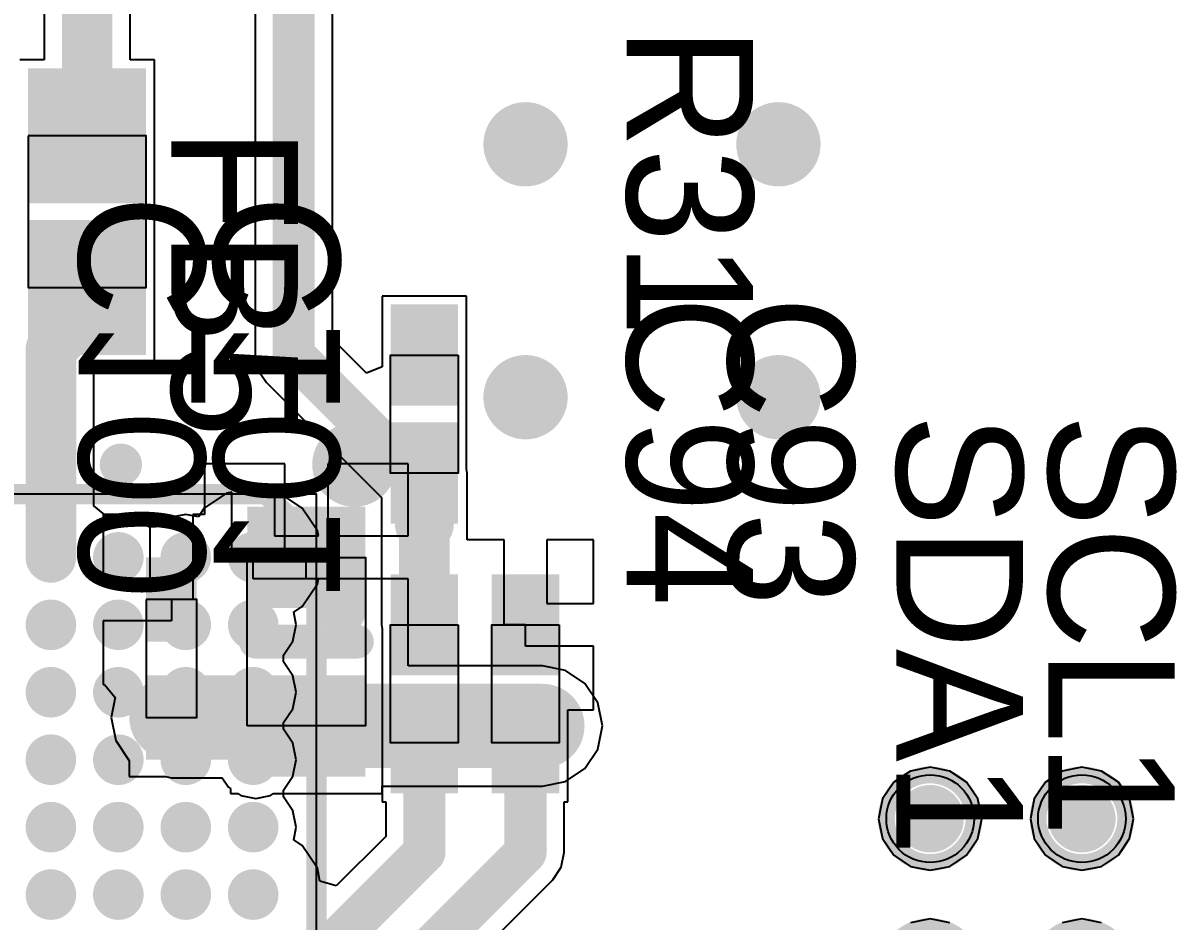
# Model space of a CAD drawing. Header units: millimetres. Extents: x 15 to 122, y 23 to 96.
# Drawn here: x 34.52 to 41.24, y 76.39 to 81.72 of the extents above; entities that cross this region are included whole.
import ezdxf

# ---------------------------------------------------------------- set-up
doc = ezdxf.new("R2010")
doc.units = ezdxf.units.MM
for name, color, linetype in [('Bottom Modules', 3, 'Continuous'), ('BottomLayer', 5, 'Continuous'), ('BottomOverlay', 54, 'Continuous'), ('BottomPaste', 16, 'Continuous'), ('TopLayer', 1, 'Continuous'), ('TopOverlay', 2, 'Continuous'), ('TopPaste', 8, 'Continuous'), ('TopSolder', 216, 'Continuous'), ('Upper Modules', 80, 'Continuous')]:
    doc.layers.add(name, color=color, linetype=linetype)
doc.styles.get("Standard").update_dxf_attribs({"font": 'ARExthalf2.shx', "width": 0.1})

msp = doc.modelspace()

# ---------------------------------------------------------------- linework, layer by layer
at = {"layer": 'Bottom Modules'}
for points in [[(35.84998926, 77.55000745999999), (35.84998926, 78.55000546), (36.54998785999999, 78.55000546), (36.54998785999999, 77.55000745999999)], [(35.249993, 78.29998056), (35.249993, 77.60000735999999), (35.5499924, 77.60000735999999), (35.5499924, 78.29998056)]]:
    msp.add_lwpolyline(points, close=True, dxfattribs=at)
at = {"layer": 'BottomLayer'}
for p, q in [((36.07298856, 79.10400485999999), (35.59598926, 79.10400485999999)), ((35.59598926, 79.10400485999999), (35.59598926, 78.80398006)), ((36.07298856, 78.55000546), (36.07298856, 79.10400485999999)), ((36.80398786, 79.10400485999999), (36.32698856, 79.10400485999999)), ((36.32698856, 79.10400485999999), (36.32698856, 78.67700545999999)), ((36.80398786, 78.67700545999999), (36.80398786, 79.10400485999999)), ((35.2729927, 78.80398006), (34.995993, 78.80398006)), ((34.995993, 78.80398006), (34.995993, 78.42698055999999)), ((35.2729927, 78.42698055999999), (35.2729927, 78.80398006)), ((35.59598926, 78.80398006), (35.5269927, 78.80398006)), ((35.5269927, 78.80398006), (35.5269927, 78.29998056)), ((36.32698856, 78.67700545999999), (36.80398786, 78.67700545999999)), ((36.19998856, 78.55000546), (36.07298856, 78.55000546)), ((36.19998856, 78.42300546), (36.19998856, 78.55000546)), ((34.995993, 78.42698055999999), (35.2729927, 78.42698055999999)), ((36.80398786, 78.42300546), (36.19998856, 78.42300546)), ((36.80398786, 77.9960086), (36.80398786, 78.42300546)), ((35.5269927, 78.29998056), (35.3999927, 78.29998056)), ((35.3999927, 78.29998056), (35.3999927, 78.17298056)), ((35.3999927, 78.17298056), (34.995993, 78.17298056)), ((34.995993, 78.17298056), (34.995993, 77.79598106)), ((36.8039904, 77.9960086), (36.80398786, 77.9960086)), ((36.8039904, 77.90686475999999), (36.8039904, 77.9960086)), ((37.59999338, 77.90686475999999), (36.8039904, 77.90686475999999)), ((37.73655648, 77.87969946), (37.59999338, 77.90686475999999)), ((37.85232968, 77.80234376), (37.73655648, 77.87969946)), ((34.995993, 77.79598106), (35.00330058, 77.79598106)), ((35.00330058, 77.79598106), (35.06674216, 77.7186787)), ((37.85233476, 77.80233867999999), (37.85232968, 77.80234376)), ((37.92969046, 77.68656548), (37.85233476, 77.80233867999999)), ((35.06674216, 77.7186787), (35.0431354, 77.60000735999999)), ((37.95685576, 77.55000238), (37.92969046, 77.68656548)), ((35.0431354, 77.60000735999999), (35.0703007, 77.46344425999999)), ((37.92969046, 77.41343927999999), (37.95685576, 77.55000238)), ((35.0703007, 77.46344425999999), (35.1476564, 77.34767106)), ((37.85233476, 77.29766608), (37.92969046, 77.41343927999999)), ((35.1476564, 77.34767106), (35.1499932, 77.34610896)), ((35.1499932, 77.34610896), (35.1499932, 77.25000806)), ((37.73656156, 77.22031038), (37.85233476, 77.29766608)), ((35.1499932, 77.25000806), (35.36551728, 77.25000806)), ((35.36551728, 77.25000806), (35.3999927, 77.24315005999999)), ((35.3999927, 77.24315005999999), (35.70079474, 77.24315005999999)), ((35.70079474, 77.24315005999999), (35.73778476, 77.18778822)), ((36.64998766, 77.15000825999999), (36.64998766, 77.19315016)), ((36.64998766, 77.19315016), (37.59997306, 77.19315016)), ((37.59997306, 77.19315016), (37.59999845999999, 77.19314508)), ((37.59999845999999, 77.19314508), (37.73656156, 77.22031038)), ((35.73778476, 77.18778822), (35.74998945999999, 77.17963227999999)), ((35.74998945999999, 77.17963227999999), (35.74998945999999, 77.15000825999999)), ((35.74998945999999, 77.15000825999999), (35.7943277, 77.15000825999999)), ((35.7943277, 77.15000825999999), (35.8122093, 77.13806009999999)), ((35.8122093, 77.13806009999999), (35.89999932, 77.1205976)), ((35.89999932, 77.1205976), (35.98778934, 77.13806009999999)), ((35.98778934, 77.13806009999999), (36.00567093999999, 77.15000825999999)), ((36.00567093999999, 77.15000825999999), (36.64998766, 77.15000825999999))]:
    msp.add_line(p, q, dxfattribs=at)
for points, const_width in [([(37.37499002, 80.99997515999999, 1), (37.62498698, 80.99997515999999, 1)], 0.2499995), ([(38.87498956, 80.99997515999999, 1), (39.12498652, 80.99997515999999, 1)], 0.2499995), ([(37.37499002, 79.49997562, 1), (37.62498698, 79.49997562, 1)], 0.2499995), ([(38.87498956, 79.49997562, 1), (39.12498652, 79.49997562, 1)], 0.2499995), ([(36.1125008, 78.7250013, 1), (36.23749927999999, 78.7250013, 1)], 0.12499848), ([(36.3625003, 78.7250013, 1), (36.48749878, 78.7250013, 1)], 0.12499848), ([(35.33750108, 78.4250019, 1), (35.46249956, 78.4250019, 1)], 0.12499848), ([(36.3625003, 78.4750018, 1), (36.48749878, 78.4750018, 1)], 0.12499848), ([(36.3625003, 78.22499975999999, 1), (36.48749878, 78.22499975999999, 1)], 0.12499848), ([(35.33750108, 78.17499986, 1), (35.46249956, 78.17499986, 1)], 0.12499848), ([(35.83750008, 77.75000198, 1), (35.96249856, 77.75000198, 1)], 0.12499848), ([(35.27499422, 77.60000735999999, 1), (35.52499118, 77.60000735999999, 1)], 0.2499995), ([(36.02499018, 77.60000735999999, 1), (36.27498714, 77.60000735999999, 1)], 0.2499995), ([(36.02499018, 77.60000735999999, 1), (36.27498714, 77.60000735999999, 1)], 0.2499995), ([(36.07499008, 77.55000745999999, 1), (36.32498704, 77.55000745999999, 1)], 0.2499995), ([(36.07499008, 77.55000745999999, 1), (36.32498704, 77.55000745999999, 1)], 0.2499995), ([(37.4749949, 77.55000745999999, 1), (37.72499186, 77.55000745999999, 1)], 0.2499995), ([(37.4749949, 77.55000745999999, 1), (37.72499186, 77.55000745999999, 1)], 0.2499995), ([(37.47499998, 77.55000238, 1), (37.72499694, 77.55000238, 1)], 0.2499995), ([(37.23749982, 77.55000238, 1), (37.3624983, 77.55000238, 1)], 0.12499848), ([(37.53749922, 77.55000238, 1), (37.6624977, 77.55000238, 1)], 0.12499848), ([(35.83750008, 77.35000278, 1), (35.96249856, 77.35000278, 1)], 0.12499848)]:
    msp.add_lwpolyline(points, format="xyb", close=True, dxfattribs=dict(at, const_width=const_width))
at = {"layer": 'BottomLayer', "const_width": 0.499999}
for points in [[(35.3999927, 77.60000735999999), (36.14998866, 77.60000735999999)], [(36.14998866, 77.60000735999999), (36.19998856, 77.55000745999999)], [(36.19998856, 77.55000745999999), (37.59999338, 77.55000745999999)], [(37.59999338, 77.55000745999999), (37.59999845999999, 77.55000238)]]:
    msp.add_lwpolyline(points, dxfattribs=at)
at = {"layer": 'BottomLayer'}
for points in [[(35.84998926, 78.25000605999999), (36.54998785999999, 78.25000605999999), (35.84998926, 78.85000486), (36.54998785999999, 78.85000486)], [(35.249993, 78.04998106), (35.5499924, 78.04998106), (35.249993, 78.54998006), (35.5499924, 78.54998006)], [(35.249993, 77.35000785999999), (35.5499924, 77.35000785999999), (35.249993, 77.85000686), (35.5499924, 77.85000686)], [(35.84998926, 77.25000806), (36.54998785999999, 77.25000806), (35.84998926, 77.85000686), (36.54998785999999, 77.85000686)]]:
    msp.add_solid(points, dxfattribs=at)
at = {"layer": 'BottomOverlay', "const_width": 0.1999996}
msp.add_lwpolyline([(35.90001456, 78.04998106), (36.50001336, 78.04998106)], dxfattribs=at)
at = {"layer": 'BottomOverlay', "const_width": 0.0999998}
for points in [[(35.85001466, 78.04998106, 1), (35.95001446, 78.04998106, 1)], [(36.45001346, 78.04998106, 1), (36.55001326, 78.04998106, 1)]]:
    msp.add_lwpolyline(points, format="xyb", close=True, dxfattribs=at)
at = {"layer": 'BottomPaste'}
for points in [[(35.84998926, 78.25000605999999), (36.54998785999999, 78.25000605999999), (35.84998926, 78.85000486), (36.54998785999999, 78.85000486)], [(35.84998926, 78.25000605999999), (36.54998785999999, 78.25000605999999), (35.84998926, 78.85000486), (36.54998785999999, 78.85000486)], [(35.249993, 78.04998106), (35.5499924, 78.04998106), (35.249993, 78.54998006), (35.5499924, 78.54998006)], [(35.249993, 78.04998106), (35.5499924, 78.04998106), (35.249993, 78.54998006), (35.5499924, 78.54998006)], [(35.249993, 77.35000785999999), (35.5499924, 77.35000785999999), (35.249993, 77.85000686), (35.5499924, 77.85000686)], [(35.249993, 77.35000785999999), (35.5499924, 77.35000785999999), (35.249993, 77.85000686), (35.5499924, 77.85000686)], [(35.84998926, 77.25000806), (36.54998785999999, 77.25000806), (35.84998926, 77.85000686), (36.54998785999999, 77.85000686)], [(35.84998926, 77.25000806), (36.54998785999999, 77.25000806), (35.84998926, 77.85000686), (36.54998785999999, 77.85000686)]]:
    msp.add_solid(points, dxfattribs=at)
at = {"layer": 'TopLayer'}
for p, q in [((35.89559496, 91.12499935999999), (35.89559496, 79.75000052)), ((36.35440532, 79.84502445999999), (36.35440532, 91.02997542)), ((35.15491064, 81.49998178), (35.15491064, 86.79998642)), ((34.6451174, 86.69440623999999), (34.6451174, 81.49998178)), ((34.6451174, 81.49998178), (34.50001482, 81.49998178)), ((35.30001322, 81.49998178), (35.15491064, 81.49998178)), ((35.30001322, 80.59998358), (35.30001322, 81.49998178)), ((35.30001322, 79.70001078), (35.30001322, 80.59998358)), ((37.1500019, 80.09999982), (36.6500029, 80.09999982)), ((36.6500029, 80.09999982), (36.6500029, 79.68008447999999)), ((37.1500019, 79.4000063), (37.1500019, 80.09999982)), ((36.55761294, 79.6418143), (36.35440532, 79.84502445999999)), ((35.89559496, 79.75000052), (35.91305746, 79.6622105)), ((34.93991234, 79.67943423999999), (34.96048888, 79.70001078)), ((34.93991234, 78.85486388), (34.93991234, 79.67943423999999)), ((34.96048888, 79.70001078), (35.30001322, 79.70001078)), ((36.6500029, 79.68008447999999), (36.55761294, 79.6418143)), ((35.91305746, 79.6622105), (35.96278557999999, 79.58778595999999)), ((35.96278557999999, 79.58778595999999), (36.64510577999999, 78.9054683)), ((37.15000444, 79.4000063), (37.1500019, 79.4000063)), ((37.1500019, 79.07461706), (37.1500019, 79.39999614)), ((37.1500019, 79.39999614), (37.1500019, 79.39999614)), ((37.1500019, 79.39999614), (37.1500019, 79.3999936)), ((37.1500019, 79.3999936), (37.15000698, 79.39999614)), ((37.15000698, 79.4000063), (37.15000444, 79.4000063)), ((37.15000698, 79.39999614), (37.15000698, 79.4000063)), ((37.15489901999999, 79.04999937999999), (37.1500019, 79.07461706)), ((37.15489901999999, 78.74999998), (37.15489901999999, 79.04999937999999)), ((35.75801586, 78.93666458), (35.72738346, 78.93057112)), ((35.75801586, 78.55001308), (35.75801586, 78.93666458)), ((36.04264826, 78.93057112), (36.01201586, 78.93666458)), ((36.01201586, 78.93666458), (36.01201586, 78.67701308)), ((35.72738346, 78.93057112), (35.59374898, 78.84127996)), ((36.17628274, 78.84127996), (36.04264826, 78.93057112)), ((36.64510577999999, 78.9054683), (36.64510577999999, 78.74999998)), ((35.0172147, 78.7914223), (34.93991234, 78.85486388)), ((35.08501492, 78.8049097), (35.0172147, 78.7914223)), ((35.18255854, 78.78550664), (35.08501492, 78.8049097)), ((35.48501666, 78.8049097), (35.38747304, 78.78550664)), ((35.5595428, 78.79008626), (35.48501666, 78.8049097)), ((35.59374898, 78.84127996), (35.5595428, 78.79008626)), ((36.2655739, 78.70764548), (36.17628274, 78.84127996)), ((35.26525078, 78.73025147999999), (35.18255854, 78.78550664)), ((35.38747304, 78.78550664), (35.3047808, 78.73025147999999)), ((36.64510577999999, 78.74999998), (36.64510577999999, 78.14999863999999)), ((37.15489901999999, 78.65399814), (37.15489901999999, 78.74999998)), ((35.3047808, 78.73025147999999), (35.26525078, 78.73025147999999)), ((36.01201586, 78.67701308), (36.27166736, 78.67701308)), ((36.27166736, 78.67701308), (36.2655739, 78.70764548)), ((37.37300373999999, 78.65399814), (37.15489901999999, 78.65399814)), ((37.37300373999999, 78.14999863999999), (37.37300373999999, 78.65399814)), ((37.90400344, 78.65399814), (37.62700374, 78.65399814)), ((37.62700374, 78.65399814), (37.62700374, 78.27699864)), ((37.90400344, 78.27699864), (37.90400344, 78.65399814)), ((35.88501586, 78.55001308), (35.75801586, 78.55001308)), ((35.88501586, 78.42301307999999), (35.88501586, 78.55001308)), ((36.27166736, 78.42301307999999), (35.88501586, 78.42301307999999)), ((36.2655739, 78.39238068), (36.27166736, 78.42301307999999)), ((36.17628274, 78.25874619999999), (36.2655739, 78.39238068)), ((37.62700374, 78.27699864), (37.90400344, 78.27699864)), ((36.12508904, 78.22454001999999), (36.17628274, 78.25874619999999)), ((36.13991248, 78.15001387999999), (36.12508904, 78.22454001999999)), ((36.12050942, 78.05247025999999), (36.13991248, 78.15001387999999)), ((36.64510577999999, 78.14999863999999), (36.6500029, 78.12538096)), ((37.50000374, 78.14999863999999), (37.37300373999999, 78.14999863999999)), ((37.50000374, 78.02299864), (37.50000374, 78.14999863999999)), ((36.6500029, 78.12538096), (36.6500029, 77.80000188)), ((36.06525426, 77.96977801999999), (36.12050942, 78.05247025999999)), ((37.90400344, 78.02299864), (37.50000374, 78.02299864)), ((37.90400344, 77.64599914), (37.90400344, 78.02299864)), ((36.06525426, 77.93024799999999), (36.06525426, 77.96977801999999)), ((36.12050942, 77.84755575999999), (36.06525426, 77.93024799999999)), ((36.13991248, 77.75001214), (36.12050942, 77.84755575999999)), ((36.65000036, 77.80000442), (36.64999782, 77.79999425999999)), ((36.64999782, 77.79999425999999), (36.64999782, 77.79999425999999)), ((36.64999782, 77.79999425999999), (36.64999782, 77.79999425999999)), ((36.64999782, 77.79999425999999), (36.64999782, 77.79999172)), ((36.64999782, 77.79999172), (36.6500029, 77.79999172)), ((36.6500029, 77.80000188), (36.65000036, 77.80000442)), ((36.6500029, 77.80000188), (36.6500029, 77.80000188)), ((36.6500029, 77.79999172), (36.6500029, 77.79999172)), ((36.6500029, 77.79999172), (36.6500029, 77.0999982)), ((36.12050942, 77.65246852), (36.13991248, 77.75001214)), ((36.06525426, 77.56977628), (36.12050942, 77.65246852)), ((37.75000324, 77.0999982), (37.75000324, 77.64599914)), ((37.75000324, 77.64599914), (37.90400344, 77.64599914)), ((36.06525426, 77.5302488), (36.06525426, 77.56977628)), ((36.12050942, 77.44755656), (36.06525426, 77.5302488)), ((36.13991248, 77.35001294), (36.12050942, 77.44755656)), ((36.12050942, 77.25246931999999), (36.13991248, 77.35001294)), ((39.78294812, 77.28259372), (39.68371286, 77.21628955999999)), ((39.90000148, 77.3058779), (39.78294812, 77.28259372)), ((40.01705484, 77.28259372), (39.90000148, 77.3058779)), ((40.1162901, 77.21628955999999), (40.01705484, 77.28259372)), ((40.68294632, 77.28259372), (40.58371106, 77.21628955999999)), ((40.79999968, 77.3058779), (40.68294632, 77.28259372)), ((40.91705304, 77.28259372), (40.79999968, 77.3058779)), ((41.0162883, 77.21628955999999), (40.91705304, 77.28259372)), ((36.06525426, 77.16977707999999), (36.12050942, 77.25246931999999)), ((39.68371286, 77.21628955999999), (39.6174087, 77.11705429999999)), ((40.18259425999999, 77.11705429999999), (40.1162901, 77.21628955999999)), ((40.58371106, 77.21628955999999), (40.5174069, 77.11705429999999)), ((41.08259246, 77.11705429999999), (41.0162883, 77.21628955999999)), ((36.06525426, 77.1302496), (36.06525426, 77.16977707999999)), ((36.12050942, 77.04755736), (36.06525426, 77.1302496)), ((36.6500029, 77.0999982), (36.67059468, 77.0999982)), ((36.67059468, 77.0999982), (36.67059468, 76.89502274)), ((37.72940892, 76.80000387999999), (37.72940892, 77.0999982)), ((37.72940892, 77.0999982), (37.75000324, 77.0999982)), ((39.6174087, 77.11705429999999), (39.59412452, 77.00000093999999)), ((40.20587844, 77.00000093999999), (40.18259425999999, 77.11705429999999)), ((40.5174069, 77.11705429999999), (40.49412272, 77.00000093999999)), ((41.10587664, 77.00000093999999), (41.08259246, 77.11705429999999)), ((36.13991248, 76.95001373999999), (36.12050942, 77.04755736)), ((39.59412452, 77.00000093999999), (39.6174087, 76.88294757999999)), ((40.18259425999999, 76.88294757999999), (40.20587844, 77.00000093999999)), ((40.49412272, 77.00000093999999), (40.5174069, 76.88294757999999)), ((41.08259246, 76.88294757999999), (41.10587664, 77.00000093999999)), ((36.12508649999999, 76.87548506), (36.13991248, 76.95001373999999)), ((36.17628274, 76.84127887999999), (36.12508649999999, 76.87548506)), ((36.67059468, 76.89502274), (36.37668619999999, 76.60111426)), ((39.6174087, 76.88294757999999), (39.68371286, 76.78371231999999)), ((40.1162901, 76.78371231999999), (40.18259425999999, 76.88294757999999)), ((40.5174069, 76.88294757999999), (40.58371106, 76.78371231999999)), ((41.0162883, 76.78371231999999), (41.08259246, 76.88294757999999)), ((36.2655739, 76.70764439999999), (36.17628274, 76.84127887999999)), ((37.71194642, 76.71221385999999), (37.72940892, 76.80000387999999)), ((39.68371286, 76.78371231999999), (39.78294812, 76.71740815999999)), ((40.01705484, 76.71740815999999), (40.1162901, 76.78371231999999)), ((40.58371106, 76.78371231999999), (40.68294632, 76.71740815999999)), ((40.91705304, 76.71740815999999), (41.0162883, 76.78371231999999)), ((36.2809917, 76.63014138), (36.2655739, 76.70764439999999)), ((37.6622183, 76.63778932), (37.71194642, 76.71221385999999)), ((39.78294812, 76.71740815999999), (39.90000148, 76.69412398)), ((39.90000148, 76.69412398), (40.01705484, 76.71740815999999)), ((40.68294632, 76.71740815999999), (40.79999968, 76.69412398)), ((40.79999968, 76.69412398), (40.91705304, 76.71740815999999)), ((36.37668619999999, 76.60111426), (36.2809917, 76.63014138)), ((36.56221542, 75.53778643999999), (37.6622183, 76.63778932)), ((39.90000148, 76.40587715999999), (39.78294812, 76.38259298)), ((40.01705484, 76.38259298), (39.90000148, 76.40587715999999)), ((40.79999968, 76.40587715999999), (40.68294632, 76.38259298)), ((40.91705304, 76.38259298), (40.79999968, 76.40587715999999))]:
    msp.add_line(p, q, dxfattribs=at)
for points, const_width in [([(36.12500014, 79.75000052), (36.12500014, 91.12499935999999)], 0.2499995), ([(34.90001402, 81.04998268), (34.90001402, 86.79998642)], 0.2999994), ([(34.68501572, 79.78501442), (34.90000132, 80.00000002)], 0.2999994), ([(34.68501572, 78.55001308), (34.68501572, 79.78501442)], 0.2999994), ([(36.12500014, 79.75000052), (36.82500128, 79.04999937999999)], 0.2499995), ([(36.9000024, 79.65000325999999), (36.9000024, 79.75000052)], 0.1999996), ([(36.89999986, 79.65000072), (36.9000024, 79.65000325999999)], 0.1999996), ([(36.82500128, 79.04999937999999), (36.9000024, 79.04999937999999)], 0.2499995), ([(36.9000024, 78.74999998), (36.9000024, 79.04999937999999)], 0.2999994), ([(36.9000024, 78.14999863999999), (36.9000024, 78.74999998)], 0.2999994), ([(36.89999986, 78.15000117999999), (36.89999986, 78.27499965999999)], 0.2499995), ([(36.89999986, 78.15000117999999), (36.9000024, 78.14999863999999)], 0.2499995), ([(35.88501586, 77.75001214), (35.89998916, 77.75001214)], 0.0999998), ([(37.50000374, 76.80000387999999), (37.50000374, 77.4499975)], 0.2499995), ([(36.89999986, 76.7999988), (36.89999986, 77.20000053999999)], 0.2499995), ([(36.25001386, 76.1500128), (36.89999986, 76.7999988)], 0.2499995), ([(36.40000086, 75.700001), (37.50000374, 76.80000387999999)], 0.2499995)]:
    msp.add_lwpolyline(points, dxfattribs=dict(at, const_width=const_width))
for points, const_width in [([(37.37499002, 80.99997515999999, 1), (37.62498698, 80.99997515999999, 1)], 0.2499995), ([(38.87498956, 80.99997515999999, 1), (39.12498652, 80.99997515999999, 1)], 0.2499995), ([(34.82501544, 81.04998268, 1), (34.9750126, 81.04998268, 1)], 0.1499997), ([(34.82500274, 80.00000002, 1), (34.9749999, 80.00000002, 1)], 0.1499997), ([(34.61001714, 79.78501442, 1), (34.76001429999999, 79.78501442, 1)], 0.1499997), ([(34.61001714, 79.78501442, 1), (34.76001429999999, 79.78501442, 1)], 0.1499997), ([(36.0625009, 79.75000052, 1), (36.18749938, 79.75000052, 1)], 0.12499848), ([(36.0625009, 79.75000052, 1), (36.18749938, 79.75000052, 1)], 0.12499848), ([(36.83750316, 79.75000052, 1), (36.96250164, 79.75000052, 1)], 0.12499848), ([(36.8500025, 79.75000052, 1), (36.9500023, 79.75000052, 1)], 0.0999998), ([(36.84999996, 79.65000072, 1), (36.94999976, 79.65000072, 1)], 0.0999998), ([(36.8500025, 79.65000325999999, 1), (36.9500023, 79.65000325999999, 1)], 0.0999998), ([(36.8500025, 79.65000325999999, 1), (36.9500023, 79.65000325999999, 1)], 0.0999998), ([(37.37499002, 79.49997562, 1), (37.62498698, 79.49997562, 1)], 0.2499995), ([(38.87498956, 79.49997562, 1), (39.12498652, 79.49997562, 1)], 0.2499995), ([(35.03750168, 79.09999927999999, 1), (35.16250016, 79.09999927999999, 1)], 0.12499848), ([(36.76250204, 79.04999937999999, 1), (36.88750052, 79.04999937999999, 1)], 0.12499848), ([(36.76250204, 79.04999937999999, 1), (36.88750052, 79.04999937999999, 1)], 0.12499848), ([(36.82500382, 79.04999937999999, 1), (36.97500098, 79.04999937999999, 1)], 0.1499997), ([(36.83750316, 79.04999937999999, 1), (36.96250164, 79.04999937999999, 1)], 0.12499848), ([(36.82500382, 78.74999998, 1), (36.97500098, 78.74999998, 1)], 0.1499997), ([(36.82500382, 78.74999998, 1), (36.97500098, 78.74999998, 1)], 0.1499997), ([(36.83750062, 78.74999998, 1), (36.9624991, 78.74999998, 1)], 0.12499848), ([(34.61001714, 78.55001308, 1), (34.76001429999999, 78.55001308, 1)], 0.1499997), ([(34.61001714, 78.55001308, 1), (34.76001429999999, 78.55001308, 1)], 0.1499997), ([(35.01001634, 78.55001308, 1), (35.1600135, 78.55001308, 1)], 0.1499997), ([(35.41001808, 78.55001308, 1), (35.56001524, 78.55001308, 1)], 0.1499997), ([(35.81001728, 78.55001308, 1), (35.96001443999999, 78.55001308, 1)], 0.1499997), ([(35.82251661999999, 78.55001308, 1), (35.9475151, 78.55001308, 1)], 0.12499848), ([(36.83750062, 78.27499965999999, 1), (36.9624991, 78.27499965999999, 1)], 0.12499848), ([(37.43750196, 78.30000088, 1), (37.56250044, 78.30000088, 1)], 0.12499848), ([(34.61001714, 78.15001387999999, 1), (34.76001429999999, 78.15001387999999, 1)], 0.1499997), ([(34.62251648, 78.15001387999999, 1), (34.74751496, 78.15001387999999, 1)], 0.12499848), ([(35.01001634, 78.15001387999999, 1), (35.1600135, 78.15001387999999, 1)], 0.1499997), ([(35.41001808, 78.15001387999999, 1), (35.56001524, 78.15001387999999, 1)], 0.1499997), ([(35.81001728, 78.15001387999999, 1), (35.96001443999999, 78.15001387999999, 1)], 0.1499997), ([(35.82251661999999, 78.15001387999999, 1), (35.9475151, 78.15001387999999, 1)], 0.12499848), ([(36.82500382, 78.14999863999999, 1), (36.97500098, 78.14999863999999, 1)], 0.1499997), ([(36.83750062, 78.15000117999999, 1), (36.9624991, 78.15000117999999, 1)], 0.12499848), ([(36.83750062, 78.15000117999999, 1), (36.9624991, 78.15000117999999, 1)], 0.12499848), ([(36.83750316, 78.14999863999999, 1), (36.96250164, 78.14999863999999, 1)], 0.12499848), ([(37.43750196, 78.05000138, 1), (37.56250044, 78.05000138, 1)], 0.12499848), ([(34.61001714, 77.75001214, 1), (34.76001429999999, 77.75001214, 1)], 0.1499997), ([(34.62251648, 77.75001214, 1), (34.74751496, 77.75001214, 1)], 0.12499848), ([(35.01001634, 77.75001214, 1), (35.1600135, 77.75001214, 1)], 0.1499997), ([(35.41001808, 77.75001214, 1), (35.56001524, 77.75001214, 1)], 0.1499997), ([(35.42251742, 77.75001214, 1), (35.5475159, 77.75001214, 1)], 0.12499848), ([(35.81001728, 77.75001214, 1), (35.96001443999999, 77.75001214, 1)], 0.1499997), ([(35.83748992, 77.75001214, 1), (35.9624884, 77.75001214, 1)], 0.12499848), ([(35.86001718, 77.75001214, 1), (35.91001454, 77.75001214, 1)], 0.0499999), ([(35.87499048, 77.75001214, 1), (35.92498784, 77.75001214, 1)], 0.0499999), ([(37.4375045, 77.4499975, 1), (37.56250298, 77.4499975, 1)], 0.12499848), ([(34.61001714, 77.35001294, 1), (34.76001429999999, 77.35001294, 1)], 0.1499997), ([(35.01001634, 77.35001294, 1), (35.1600135, 77.35001294, 1)], 0.1499997), ([(35.41001808, 77.35001294, 1), (35.56001524, 77.35001294, 1)], 0.1499997), ([(35.42251742, 77.35001294, 1), (35.5475159, 77.35001294, 1)], 0.12499848), ([(35.81001728, 77.35001294, 1), (35.96001443999999, 77.35001294, 1)], 0.1499997), ([(35.82251661999999, 77.35001294, 1), (35.9475151, 77.35001294, 1)], 0.12499848), ([(36.83750062, 77.20000053999999, 1), (36.9624991, 77.20000053999999, 1)], 0.12499848), ([(39.80000168, 77.00000093999999, 1), (40.00000128, 77.00000093999999, 1)], 0.1999996), ([(40.69999988, 77.00000093999999, 1), (40.89999948, 77.00000093999999, 1)], 0.1999996), ([(39.83750224, 77.00000093999999, 1), (39.96250072, 77.00000093999999, 1)], 0.12499848), ([(40.73750044, 77.00000093999999, 1), (40.86249892, 77.00000093999999, 1)], 0.12499848), ([(34.61001714, 76.95001373999999, 1), (34.76001429999999, 76.95001373999999, 1)], 0.1499997), ([(35.01001634, 76.95001373999999, 1), (35.1600135, 76.95001373999999, 1)], 0.1499997), ([(35.41001808, 76.95001373999999, 1), (35.56001524, 76.95001373999999, 1)], 0.1499997), ([(35.42251742, 76.95001373999999, 1), (35.5475159, 76.95001373999999, 1)], 0.12499848), ([(35.81001728, 76.95001373999999, 1), (35.96001443999999, 76.95001373999999, 1)], 0.1499997), ([(35.82251661999999, 76.95001373999999, 1), (35.9475151, 76.95001373999999, 1)], 0.12499848), ([(36.83750062, 76.7999988, 1), (36.9624991, 76.7999988, 1)], 0.12499848), ([(36.83750062, 76.7999988, 1), (36.9624991, 76.7999988, 1)], 0.12499848), ([(37.4375045, 76.80000387999999, 1), (37.56250298, 76.80000387999999, 1)], 0.12499848), ([(37.4375045, 76.80000387999999, 1), (37.56250298, 76.80000387999999, 1)], 0.12499848), ([(34.61001714, 76.550012, 1), (34.76001429999999, 76.550012, 1)], 0.1499997), ([(34.62251648, 76.550012, 1), (34.74751496, 76.550012, 1)], 0.12499848), ([(35.01001634, 76.550012, 1), (35.1600135, 76.550012, 1)], 0.1499997), ([(35.41001808, 76.550012, 1), (35.56001524, 76.550012, 1)], 0.1499997), ([(35.81001728, 76.550012, 1), (35.96001443999999, 76.550012, 1)], 0.1499997), ([(35.82251661999999, 76.550012, 1), (35.9475151, 76.550012, 1)], 0.12499848)]:
    msp.add_lwpolyline(points, format="xyb", close=True, dxfattribs=dict(at, const_width=const_width))
for points in [[(34.60001462, 80.69998337999999), (35.20001342, 80.69998337999999), (34.60001462, 81.39998197999999), (35.20001342, 81.39998197999999)], [(34.60001462, 79.80001057999999), (35.20001342, 79.80001057999999), (34.60001462, 80.50000917999999), (35.20001342, 80.50000917999999)], [(36.7500027, 79.50000102), (37.0500021, 79.50000102), (36.7500027, 80.00000002), (37.0500021, 80.00000002)], [(36.7500027, 78.79999988), (37.0500021, 78.79999988), (36.7500027, 79.29999887999999), (37.0500021, 79.29999887999999)], [(36.7500027, 77.89999913999999), (37.0500021, 77.89999913999999), (36.7500027, 78.39999814), (37.0500021, 78.39999814)], [(37.35000403999999, 77.89999913999999), (37.65000344, 77.89999913999999), (37.35000403999999, 78.39999814), (37.65000344, 78.39999814)], [(36.7500027, 77.199998), (37.0500021, 77.199998), (36.7500027, 77.699997), (37.0500021, 77.699997)], [(37.35000403999999, 77.199998), (37.65000344, 77.199998), (37.35000403999999, 77.699997), (37.65000344, 77.699997)]]:
    msp.add_solid(points, dxfattribs=at)
at = {"layer": 'TopOverlay'}
for points, const_width in [([(36.61001568, 79.10001452, 1), (36.36001364, 79.10001452, 1)], 0.2499995), ([(36.2975144, 79.10001452, 1), (36.42251288, 79.10001452, 1)], 0.12499848), ([(36.54751644, 79.10001452, 1), (36.67251492, 79.10001452, 1)], 0.12499848), ([(35.93001704, 78.9250136, 1), (35.99001692, 78.9250136, 1)], 0.05999988), ([(35.93001704, 78.9250136, 1), (35.99001692, 78.9250136, 1)], 0.05999988), ([(36.23001644, 78.6250142, 1), (36.29001632, 78.6250142, 1)], 0.05999988), ([(36.23001644, 78.6250142, 1), (36.29001632, 78.6250142, 1)], 0.05999988), ([(40.16000096, 77.00000093999999, 1), (39.640002, 77.00000093999999, 1)], 0.0999998), ([(41.05999916, 77.00000093999999, 1), (40.54000019999999, 77.00000093999999, 1)], 0.0999998), ([(39.61500332, 77.00000093999999, 1), (39.66500068, 77.00000093999999, 1)], 0.0499999), ([(40.13500227999999, 77.00000093999999, 1), (40.18499964, 77.00000093999999, 1)], 0.0499999), ([(40.51500152, 77.00000093999999, 1), (40.56499888, 77.00000093999999, 1)], 0.0499999), ([(41.03500048, 77.00000093999999, 1), (41.08499784, 77.00000093999999, 1)], 0.0499999), ([(40.16000096, 76.1000002, 1), (39.640002, 76.1000002, 1)], 0.0999998), ([(41.05999916, 76.1000002, 1), (40.54000019999999, 76.1000002, 1)], 0.0999998)]:
    msp.add_lwpolyline(points, format="xyb", close=True, dxfattribs=dict(at, const_width=const_width))
at = {"layer": 'TopOverlay', "const_width": 0.11999976}
for points in [[(33.11001505999999, 78.9250136), (35.96001698, 78.9250136)], [(35.96001698, 78.9250136), (36.26001638, 78.6250142)], [(36.26001638, 75.77501228), (36.26001638, 78.6250142)]]:
    msp.add_lwpolyline(points, dxfattribs=at)
at = {"layer": 'TopPaste'}
for points, const_width in [([(34.61001714, 78.55001308, 1), (34.76001429999999, 78.55001308, 1)], 0.1499997), ([(34.61001714, 78.55001308, 1), (34.76001429999999, 78.55001308, 1)], 0.1499997), ([(35.01001634, 78.55001308, 1), (35.1600135, 78.55001308, 1)], 0.1499997), ([(35.01001634, 78.55001308, 1), (35.1600135, 78.55001308, 1)], 0.1499997), ([(35.41001808, 78.55001308, 1), (35.56001524, 78.55001308, 1)], 0.1499997), ([(35.41001808, 78.55001308, 1), (35.56001524, 78.55001308, 1)], 0.1499997), ([(35.81001728, 78.55001308, 1), (35.96001443999999, 78.55001308, 1)], 0.1499997), ([(35.81001728, 78.55001308, 1), (35.96001443999999, 78.55001308, 1)], 0.1499997), ([(34.61001714, 78.15001387999999, 1), (34.76001429999999, 78.15001387999999, 1)], 0.1499997), ([(34.61001714, 78.15001387999999, 1), (34.76001429999999, 78.15001387999999, 1)], 0.1499997), ([(35.01001634, 78.15001387999999, 1), (35.1600135, 78.15001387999999, 1)], 0.1499997), ([(35.01001634, 78.15001387999999, 1), (35.1600135, 78.15001387999999, 1)], 0.1499997), ([(35.41001808, 78.15001387999999, 1), (35.56001524, 78.15001387999999, 1)], 0.1499997), ([(35.41001808, 78.15001387999999, 1), (35.56001524, 78.15001387999999, 1)], 0.1499997), ([(35.81001728, 78.15001387999999, 1), (35.96001443999999, 78.15001387999999, 1)], 0.1499997), ([(35.81001728, 78.15001387999999, 1), (35.96001443999999, 78.15001387999999, 1)], 0.1499997), ([(34.61001714, 77.75001214, 1), (34.76001429999999, 77.75001214, 1)], 0.1499997), ([(34.61001714, 77.75001214, 1), (34.76001429999999, 77.75001214, 1)], 0.1499997), ([(35.01001634, 77.75001214, 1), (35.1600135, 77.75001214, 1)], 0.1499997), ([(35.01001634, 77.75001214, 1), (35.1600135, 77.75001214, 1)], 0.1499997), ([(35.41001808, 77.75001214, 1), (35.56001524, 77.75001214, 1)], 0.1499997), ([(35.41001808, 77.75001214, 1), (35.56001524, 77.75001214, 1)], 0.1499997), ([(35.81001728, 77.75001214, 1), (35.96001443999999, 77.75001214, 1)], 0.1499997), ([(35.81001728, 77.75001214, 1), (35.96001443999999, 77.75001214, 1)], 0.1499997), ([(34.61001714, 77.35001294, 1), (34.76001429999999, 77.35001294, 1)], 0.1499997), ([(34.61001714, 77.35001294, 1), (34.76001429999999, 77.35001294, 1)], 0.1499997), ([(35.01001634, 77.35001294, 1), (35.1600135, 77.35001294, 1)], 0.1499997), ([(35.01001634, 77.35001294, 1), (35.1600135, 77.35001294, 1)], 0.1499997), ([(35.41001808, 77.35001294, 1), (35.56001524, 77.35001294, 1)], 0.1499997), ([(35.41001808, 77.35001294, 1), (35.56001524, 77.35001294, 1)], 0.1499997), ([(35.81001728, 77.35001294, 1), (35.96001443999999, 77.35001294, 1)], 0.1499997), ([(35.81001728, 77.35001294, 1), (35.96001443999999, 77.35001294, 1)], 0.1499997), ([(39.80000168, 77.00000093999999, 1), (40.00000128, 77.00000093999999, 1)], 0.1999996), ([(39.80000168, 77.00000093999999, 1), (40.00000128, 77.00000093999999, 1)], 0.1999996), ([(40.69999988, 77.00000093999999, 1), (40.89999948, 77.00000093999999, 1)], 0.1999996), ([(40.69999988, 77.00000093999999, 1), (40.89999948, 77.00000093999999, 1)], 0.1999996), ([(34.61001714, 76.95001373999999, 1), (34.76001429999999, 76.95001373999999, 1)], 0.1499997), ([(34.61001714, 76.95001373999999, 1), (34.76001429999999, 76.95001373999999, 1)], 0.1499997), ([(35.01001634, 76.95001373999999, 1), (35.1600135, 76.95001373999999, 1)], 0.1499997), ([(35.01001634, 76.95001373999999, 1), (35.1600135, 76.95001373999999, 1)], 0.1499997), ([(35.41001808, 76.95001373999999, 1), (35.56001524, 76.95001373999999, 1)], 0.1499997), ([(35.41001808, 76.95001373999999, 1), (35.56001524, 76.95001373999999, 1)], 0.1499997), ([(35.81001728, 76.95001373999999, 1), (35.96001443999999, 76.95001373999999, 1)], 0.1499997), ([(35.81001728, 76.95001373999999, 1), (35.96001443999999, 76.95001373999999, 1)], 0.1499997), ([(34.61001714, 76.550012, 1), (34.76001429999999, 76.550012, 1)], 0.1499997), ([(34.61001714, 76.550012, 1), (34.76001429999999, 76.550012, 1)], 0.1499997), ([(35.01001634, 76.550012, 1), (35.1600135, 76.550012, 1)], 0.1499997), ([(35.01001634, 76.550012, 1), (35.1600135, 76.550012, 1)], 0.1499997), ([(35.41001808, 76.550012, 1), (35.56001524, 76.550012, 1)], 0.1499997), ([(35.41001808, 76.550012, 1), (35.56001524, 76.550012, 1)], 0.1499997), ([(35.81001728, 76.550012, 1), (35.96001443999999, 76.550012, 1)], 0.1499997), ([(35.81001728, 76.550012, 1), (35.96001443999999, 76.550012, 1)], 0.1499997)]:
    msp.add_lwpolyline(points, format="xyb", close=True, dxfattribs=dict(at, const_width=const_width))
for points in [[(34.60001462, 80.69998337999999), (35.20001342, 80.69998337999999), (34.60001462, 81.39998197999999), (35.20001342, 81.39998197999999)], [(34.60001462, 80.69998337999999), (35.20001342, 80.69998337999999), (34.60001462, 81.39998197999999), (35.20001342, 81.39998197999999)], [(34.60001462, 79.80001057999999), (35.20001342, 79.80001057999999), (34.60001462, 80.50000917999999), (35.20001342, 80.50000917999999)], [(34.60001462, 79.80001057999999), (35.20001342, 79.80001057999999), (34.60001462, 80.50000917999999), (35.20001342, 80.50000917999999)], [(36.7500027, 79.50000102), (37.0500021, 79.50000102), (36.7500027, 80.00000002), (37.0500021, 80.00000002)], [(36.7500027, 79.50000102), (37.0500021, 79.50000102), (36.7500027, 80.00000002), (37.0500021, 80.00000002)], [(36.7500027, 78.79999988), (37.0500021, 78.79999988), (36.7500027, 79.29999887999999), (37.0500021, 79.29999887999999)], [(36.7500027, 78.79999988), (37.0500021, 78.79999988), (36.7500027, 79.29999887999999), (37.0500021, 79.29999887999999)], [(36.7500027, 77.89999913999999), (37.0500021, 77.89999913999999), (36.7500027, 78.39999814), (37.0500021, 78.39999814)], [(36.7500027, 77.89999913999999), (37.0500021, 77.89999913999999), (36.7500027, 78.39999814), (37.0500021, 78.39999814)], [(37.35000403999999, 77.89999913999999), (37.65000344, 77.89999913999999), (37.35000403999999, 78.39999814), (37.65000344, 78.39999814)], [(37.35000403999999, 77.89999913999999), (37.65000344, 77.89999913999999), (37.35000403999999, 78.39999814), (37.65000344, 78.39999814)], [(36.7500027, 77.199998), (37.0500021, 77.199998), (36.7500027, 77.699997), (37.0500021, 77.699997)], [(36.7500027, 77.199998), (37.0500021, 77.199998), (36.7500027, 77.699997), (37.0500021, 77.699997)], [(37.35000403999999, 77.199998), (37.65000344, 77.199998), (37.35000403999999, 77.699997), (37.65000344, 77.699997)], [(37.35000403999999, 77.199998), (37.65000344, 77.199998), (37.35000403999999, 77.699997), (37.65000344, 77.699997)]]:
    msp.add_solid(points, dxfattribs=at)
at = {"layer": 'TopSolder'}
for points, const_width in [([(36.81250194, 79.75000052, 1), (36.98750286, 79.75000052, 1)], 0.17499838), ([(36.81250194, 79.75000052, 1), (36.98750286, 79.75000052, 1)], 0.17499838), ([(36.8124994, 78.74999998, 1), (36.98750032, 78.74999998, 1)], 0.17499838), ([(36.8124994, 78.74999998, 1), (36.98750032, 78.74999998, 1)], 0.17499838), ([(34.6300171, 78.55001308, 1), (34.74001433999999, 78.55001308, 1)], 0.10999978), ([(34.6300171, 78.55001308, 1), (34.74001433999999, 78.55001308, 1)], 0.10999978), ([(35.0300163, 78.55001308, 1), (35.14001354, 78.55001308, 1)], 0.10999978), ([(35.0300163, 78.55001308, 1), (35.14001354, 78.55001308, 1)], 0.10999978), ([(35.43001804, 78.55001308, 1), (35.54001528, 78.55001308, 1)], 0.10999978), ([(35.43001804, 78.55001308, 1), (35.54001528, 78.55001308, 1)], 0.10999978), ([(35.83001724, 78.55001308, 1), (35.94001447999999, 78.55001308, 1)], 0.10999978), ([(35.83001724, 78.55001308, 1), (35.94001447999999, 78.55001308, 1)], 0.10999978), ([(34.6300171, 78.15001387999999, 1), (34.74001433999999, 78.15001387999999, 1)], 0.10999978), ([(34.6300171, 78.15001387999999, 1), (34.74001433999999, 78.15001387999999, 1)], 0.10999978), ([(35.0300163, 78.15001387999999, 1), (35.14001354, 78.15001387999999, 1)], 0.10999978), ([(35.0300163, 78.15001387999999, 1), (35.14001354, 78.15001387999999, 1)], 0.10999978), ([(35.43001804, 78.15001387999999, 1), (35.54001528, 78.15001387999999, 1)], 0.10999978), ([(35.43001804, 78.15001387999999, 1), (35.54001528, 78.15001387999999, 1)], 0.10999978), ([(35.83001724, 78.15001387999999, 1), (35.94001447999999, 78.15001387999999, 1)], 0.10999978), ([(35.83001724, 78.15001387999999, 1), (35.94001447999999, 78.15001387999999, 1)], 0.10999978), ([(34.6300171, 77.75001214, 1), (34.74001433999999, 77.75001214, 1)], 0.10999978), ([(34.6300171, 77.75001214, 1), (34.74001433999999, 77.75001214, 1)], 0.10999978), ([(35.0300163, 77.75001214, 1), (35.14001354, 77.75001214, 1)], 0.10999978), ([(35.0300163, 77.75001214, 1), (35.14001354, 77.75001214, 1)], 0.10999978), ([(35.43001804, 77.75001214, 1), (35.54001528, 77.75001214, 1)], 0.10999978), ([(35.43001804, 77.75001214, 1), (35.54001528, 77.75001214, 1)], 0.10999978), ([(35.83001724, 77.75001214, 1), (35.94001447999999, 77.75001214, 1)], 0.10999978), ([(35.83001724, 77.75001214, 1), (35.94001447999999, 77.75001214, 1)], 0.10999978), ([(34.6300171, 77.35001294, 1), (34.74001433999999, 77.35001294, 1)], 0.10999978), ([(34.6300171, 77.35001294, 1), (34.74001433999999, 77.35001294, 1)], 0.10999978), ([(35.0300163, 77.35001294, 1), (35.14001354, 77.35001294, 1)], 0.10999978), ([(35.0300163, 77.35001294, 1), (35.14001354, 77.35001294, 1)], 0.10999978), ([(35.43001804, 77.35001294, 1), (35.54001528, 77.35001294, 1)], 0.10999978), ([(35.43001804, 77.35001294, 1), (35.54001528, 77.35001294, 1)], 0.10999978), ([(35.83001724, 77.35001294, 1), (35.94001447999999, 77.35001294, 1)], 0.10999978), ([(35.83001724, 77.35001294, 1), (35.94001447999999, 77.35001294, 1)], 0.10999978), ([(39.80000168, 77.00000093999999, 1), (40.00000128, 77.00000093999999, 1)], 0.1999996), ([(39.80000168, 77.00000093999999, 1), (40.00000128, 77.00000093999999, 1)], 0.1999996), ([(40.69999988, 77.00000093999999, 1), (40.89999948, 77.00000093999999, 1)], 0.1999996), ([(40.69999988, 77.00000093999999, 1), (40.89999948, 77.00000093999999, 1)], 0.1999996), ([(34.6300171, 76.95001373999999, 1), (34.74001433999999, 76.95001373999999, 1)], 0.10999978), ([(34.6300171, 76.95001373999999, 1), (34.74001433999999, 76.95001373999999, 1)], 0.10999978), ([(35.0300163, 76.95001373999999, 1), (35.14001354, 76.95001373999999, 1)], 0.10999978), ([(35.0300163, 76.95001373999999, 1), (35.14001354, 76.95001373999999, 1)], 0.10999978), ([(35.43001804, 76.95001373999999, 1), (35.54001528, 76.95001373999999, 1)], 0.10999978), ([(35.43001804, 76.95001373999999, 1), (35.54001528, 76.95001373999999, 1)], 0.10999978), ([(35.83001724, 76.95001373999999, 1), (35.94001447999999, 76.95001373999999, 1)], 0.10999978), ([(35.83001724, 76.95001373999999, 1), (35.94001447999999, 76.95001373999999, 1)], 0.10999978), ([(34.6300171, 76.550012, 1), (34.74001433999999, 76.550012, 1)], 0.10999978), ([(34.6300171, 76.550012, 1), (34.74001433999999, 76.550012, 1)], 0.10999978), ([(35.0300163, 76.550012, 1), (35.14001354, 76.550012, 1)], 0.10999978), ([(35.0300163, 76.550012, 1), (35.14001354, 76.550012, 1)], 0.10999978), ([(35.43001804, 76.550012, 1), (35.54001528, 76.550012, 1)], 0.10999978), ([(35.43001804, 76.550012, 1), (35.54001528, 76.550012, 1)], 0.10999978), ([(35.83001724, 76.550012, 1), (35.94001447999999, 76.550012, 1)], 0.10999978), ([(35.83001724, 76.550012, 1), (35.94001447999999, 76.550012, 1)], 0.10999978)]:
    msp.add_lwpolyline(points, format="xyb", close=True, dxfattribs=dict(at, const_width=const_width))
for points in [[(34.55001472, 80.64998347999999), (35.25001332, 80.64998347999999), (34.55001472, 81.44998188), (35.25001332, 81.44998188)], [(34.55001472, 80.64998347999999), (35.25001332, 80.64998347999999), (34.55001472, 81.44998188), (35.25001332, 81.44998188)], [(34.55001472, 79.75001068), (35.25001332, 79.75001068), (34.55001472, 80.55000908), (35.25001332, 80.55000908)], [(34.55001472, 79.75001068), (35.25001332, 79.75001068), (34.55001472, 80.55000908), (35.25001332, 80.55000908)], [(36.7000028, 79.45000112), (37.100002, 79.45000112), (36.7000028, 80.04999991999999), (37.100002, 80.04999991999999)], [(36.7000028, 79.45000112), (37.100002, 79.45000112), (36.7000028, 80.04999991999999), (37.100002, 80.04999991999999)], [(36.7000028, 78.74999998), (37.100002, 78.74999998), (36.7000028, 79.34999877999999), (37.100002, 79.34999877999999)], [(36.7000028, 78.74999998), (37.100002, 78.74999998), (36.7000028, 79.34999877999999), (37.100002, 79.34999877999999)], [(36.7000028, 77.84999924), (37.100002, 77.84999924), (36.7000028, 78.44999804), (37.100002, 78.44999804)], [(36.7000028, 77.84999924), (37.100002, 77.84999924), (36.7000028, 78.44999804), (37.100002, 78.44999804)], [(37.30000414, 77.84999924), (37.70000333999999, 77.84999924), (37.30000414, 78.44999804), (37.70000333999999, 78.44999804)], [(37.30000414, 77.84999924), (37.70000333999999, 77.84999924), (37.30000414, 78.44999804), (37.70000333999999, 78.44999804)], [(36.7000028, 77.14999809999999), (37.100002, 77.14999809999999), (36.7000028, 77.7499969), (37.100002, 77.7499969)], [(36.7000028, 77.14999809999999), (37.100002, 77.14999809999999), (36.7000028, 77.7499969), (37.100002, 77.7499969)], [(37.30000414, 77.14999809999999), (37.70000333999999, 77.14999809999999), (37.30000414, 77.7499969), (37.70000333999999, 77.7499969)], [(37.30000414, 77.14999809999999), (37.70000333999999, 77.14999809999999), (37.30000414, 77.7499969), (37.70000333999999, 77.7499969)]]:
    msp.add_solid(points, dxfattribs=at)
at = {"layer": 'Upper Modules'}
for points in [[(34.55001472, 81.04998268), (34.55001472, 80.15000988), (35.25001332, 80.15000988), (35.25001332, 81.04998268)], [(37.100002, 79.75000051999999), (37.100002, 79.04999938), (36.7000028, 79.04999938), (36.7000028, 79.75000051999999)], [(33.11001505999999, 78.9250136), (33.11001505999999, 75.77501228), (36.26001638, 75.77501228), (36.26001638, 78.9250136)], [(37.100002, 78.14999864), (37.100002, 77.4499975), (36.7000028, 77.4499975), (36.7000028, 78.14999864)], [(37.70000333999999, 78.14999864), (37.70000333999999, 77.4499975), (37.30000414, 77.4499975), (37.30000414, 78.14999864)]]:
    msp.add_lwpolyline(points, close=True, dxfattribs=at)
for centre in [(39.90000148, 77.00000093999999), (40.79999968, 77.00000093999999)]:
    msp.add_circle(centre, 0.2599994800000012, dxfattribs=at)

# ---------------------------------------------------------------- texts
at = {"layer": 'BottomOverlay', "text_generation_flag": 2}
for s, p in [('C100', (35.59999991999999, 80.70000116)), ('C101', (36.40000086, 80.70000116))]:
    msp.add_text(s, height=0.75000104, rotation=90, dxfattribs=at).set_placement(p)
at = {"layer": 'TopOverlay'}
for s, p in [('R31', (38.09999999999999, 81.69999915999999)), ('FB5', (35.40000032, 81.10000036)), ('C94', (38.09999999999999, 80.10000235999999)), ('C93', (38.70000134, 80.10000235999999)), ('SDA1', (39.70000187999999, 79.40000375999999)), ('SCL1', (40.60000008, 79.40000122))]:
    msp.add_text(s, height=0.75000104, rotation=270, dxfattribs=at).set_placement(p)

doc.saveas('drawing.dxf')
